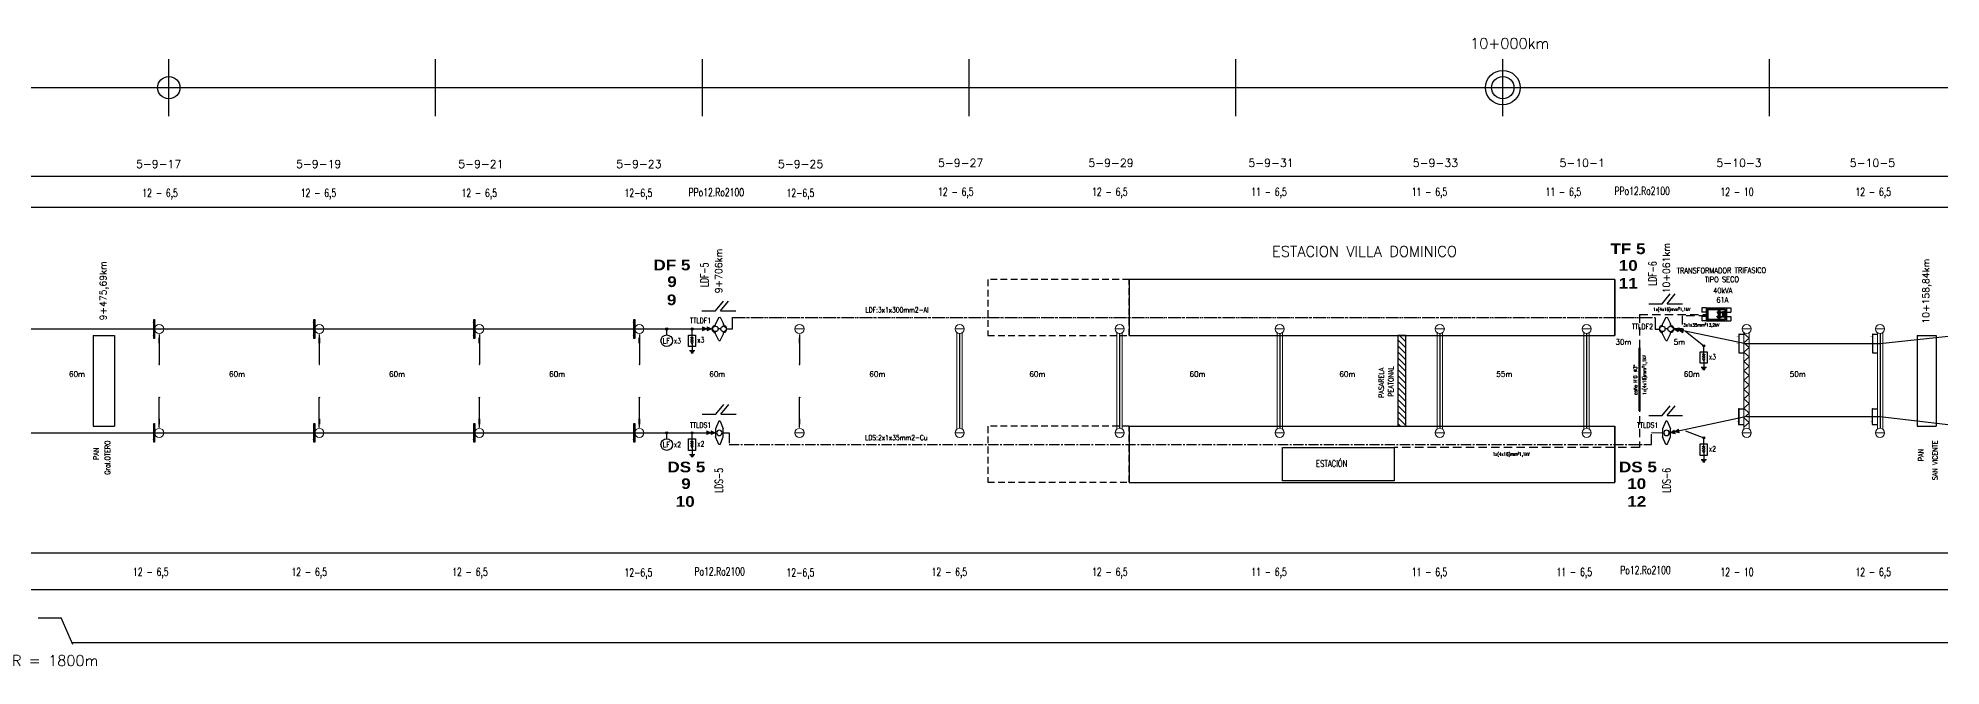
# Model space of a CAD drawing. Header units: millimetres. Extents: x 56 to 21898, y 218 to 1565.
# Drawn here: x 5519 to 6232, y 220 to 456 of the extents above; entities that cross this region are included whole.
import ezdxf
from ezdxf.enums import TextEntityAlignment as Align

# ---------------------------------------------------------------- set-up
doc = ezdxf.new("R2010")
doc.units = ezdxf.units.MM
for name, pattern in [('ACAD_ISO05W100', [33, 24, -3, 0, -3, 0, -3]), ('CENTER2', [28.575, 19.05, -3.175, 3.175, -3.175]), ('DASHED', [19.05, 12.7, -6.35]), ('HIDDEN2', [4.7625, 3.175, -1.5875])]:
    doc.linetypes.add(name, pattern=pattern)
for name, color, linetype in [('Brazos', 9, 'Continuous'), ('Cable subt 1x300', 5, 'Continuous'), ('cable subt MT 2x1x35mm2', 1, 'Continuous'), ('Cruceta Fe', 42, 'Continuous'), ('Descargadores', 30, 'Continuous'), ('ESQUEMA', 7, 'Continuous'), ('LDF', 5, 'Continuous'), ('LDS', 1, 'Continuous'), ('longitud vano', 7, 'Continuous'), ('Nº de poste', 6, 'Continuous'), ('POSTES', 8, 'Continuous'), ('progresivas', 4, 'Continuous'), ('Pórticos', 9, 'Continuous'), ('Seccionamiento', 20, 'Continuous'), ('TEXTOS', 3, 'Continuous'), ('Textos catenaria', 7, 'Continuous')]:
    doc.layers.add(name, color=color, linetype=linetype)
doc.styles.add('ROMANS', font='romans.shx', dxfattribs={"width": 0.7})
doc.styles.add('SIMPLEX', font='simplex.shx', dxfattribs={"width": 0.75})
doc.styles.add('STYLE1', font='romans.shx')
doc.styles.add('TEXTO_SELLO', font='')
doc.styles.get('TEXTO_SELLO').set_extended_font_data('Arial Black', bold=True)

# ---------------------------------------------------------------- blocks, each defined once
blk = doc.blocks.new('Poste Hormigón')
at = {"layer": 'POSTES', "lineweight": 18}
blk.add_line((1.7, 0), (-1.7, 0), dxfattribs=at)
blk.add_circle((0, 0), 1.7, dxfattribs=at)
blk = doc.blocks.new('Brazo')
at = {"layer": 'Brazos'}
for p, q in [((0, 0.2), (0, -10.98)), ((-0.3, -1.23), (0.3, -1.23)), ((-0.3, -1.43), (0.3, -1.43)), ((-0.3, -1.64), (0.3, -1.64)), ((-0.3, -1.84), (0.3, -1.84)), ((-0.3, -2.04), (0.3, -2.04)), ((-0.3, -2.25), (0.3, -2.25)), ((-0.3, -2.45), (0.3, -2.45)), ((-0.3, -2.66), (0.3, -2.66)), ((-0.3, -2.86), (0.3, -2.86))]:
    blk.add_line(p, q, dxfattribs=at)
for start, end in [(37.01986, 217.01986), (217.01986, 37.01986)]:
    blk.add_arc((0, -10.98), 0.102, start, end, dxfattribs=at)
blk = doc.blocks.new('Cruceta Fe')
at = {"layer": 'Cruceta Fe', "const_width": 0.1}
for points in [[(-0.92, 2.45), (0, 2.45)], [(-0.92, 0), (0, 0)], [(-0.92, -2.45), (0, -2.45)]]:
    blk.add_lwpolyline(points, dxfattribs=at)
at = {"layer": 'Cruceta Fe'}
blk.add_lwpolyline([(-0.35, 3.52), (0, 3.52), (0, -3.52), (-0.35, -3.52)], close=True, dxfattribs=at)
blk = doc.blocks.new('Cruceta Fe 1')
at = {"layer": 'Cruceta Fe', "const_width": 0.1}
for points in [[(-0.92, 2.45), (0, 2.45)], [(-0.92, -2.45), (0, -2.45)]]:
    blk.add_lwpolyline(points, dxfattribs=at)
at = {"layer": 'Cruceta Fe'}
blk.add_lwpolyline([(-0.35, 3.52), (0, 3.52), (0, -3.52), (-0.35, -3.52)], close=True, dxfattribs=at)
blk = doc.blocks.new('Viga V')
at = {"layer": 'Pórticos', "lineweight": 20}
for p, q in [((-1, -1.37), (-1, -37.58)), ((-1, -1.73), (-1, -37.58)), ((1, -1.37), (1, -37.58)), ((1, -1.37), (1, -37.58))]:
    blk.add_line(p, q, dxfattribs=at)
at = {"layer": 'Pórticos'}
blk.add_line((0, -1.7), (0, -37.25), dxfattribs=at)
blk = doc.blocks.new('Viga canasto')
at = {"layer": 'Pórticos', "lineweight": 20}
for p, q in [((-1, -1.37), (-1, -37.58)), ((-1, -1.73), (-1, -37.58)), ((-1, -1.73), (1, -3.48)), ((-1, -5.23), (1, -3.48)), ((-1, -5.23), (1, -6.99)), ((-1, -8.74), (1, -6.99)), ((1, -1.37), (1, -37.58)), ((1, -1.37), (1, -37.58)), ((-1, -8.74), (1, -10.49)), ((-1, -12.24), (1, -10.49)), ((-1, -12.24), (1, -13.99)), ((-1, -15.74), (1, -13.99)), ((-1, -15.74), (1, -17.49)), ((-1, -19.25), (1, -17.49)), ((-1, -19.25), (1, -21)), ((-1, -22.75), (1, -21)), ((-1, -22.75), (1, -24.5)), ((-1, -26.25), (1, -24.5)), ((-1, -26.25), (1, -28)), ((-1, -29.75), (1, -28)), ((-1, -29.75), (1, -31.51)), ((-1, -33.26), (1, -31.51)), ((-1, -33.26), (1, -35.01)), ((-1, -36.76), (1, -35.01))]:
    blk.add_line(p, q, dxfattribs=at)
blk = doc.blocks.new('Sobreportico LDS')
at = {"layer": 'Cruceta Fe'}
for p, q in [((-1.77, 0), (0, 0)), ((-1.77, -5.82), (0, -5.82))]:
    blk.add_line(p, q, dxfattribs=at)
at = {"layer": 'Cruceta Fe', "const_width": 0.1}
for points in [[(-2.68, -1.06), (-1.77, -1.06)], [(-2.68, -4.76), (-1.77, -4.76)]]:
    blk.add_lwpolyline(points, dxfattribs=at)
at = {"layer": 'Cruceta Fe'}
blk.add_lwpolyline([(-1.77, 0), (-1.9, 0), (-1.9, -5.82), (-1.77, -5.82)], close=True, dxfattribs=at)
blk = doc.blocks.new('Retención LDF')
at = {"layer": 'POSTES'}
for p, q in [((-0.17, 0.28), (-0.15, 0.36)), ((0.15, 0.7), (-0.15, 0.36)), ((0.08, -0.02), (-0.08, 0.02)), ((0.15, 0.7), (0.23, 0.68)), ((0.23, 0.68), (0.32, 0.23)), ((0.29, 0.15), (0.32, 0.23)), ((-0.32, -0.23), (-0.29, -0.15)), ((-0.23, -0.68), (-0.32, -0.23)), ((-0.23, -0.68), (-0.15, -0.7)), ((-0.15, -0.7), (0.15, -0.36)), ((0.15, -0.36), (0.17, -0.28))]:
    blk.add_line(p, q, dxfattribs=at)
for centre in [(-0.24, 0.07), (0.24, -0.07)]:
    blk.add_circle(centre, 0.168, dxfattribs=at)
for centre, start, end in [((-0.23, 0.06), 74.5054, 254.5054), ((0.23, -0.06), 254.5054, 74.5054)]:
    blk.add_arc(centre, 0.223, start, end, dxfattribs=at)
blk = doc.blocks.new('Retencion LDF')
at = {"layer": 'LDF', "lineweight": 18}
for points in [[(0.269, -0.022), (0, 0), (0.168, -0.211)], [(0.487, -0.139), (0.219, -0.116), (0.387, -0.327)]]:
    blk.add_hatch(color=256, dxfattribs=at).paths.add_polyline_path(points)
for p, q in [((0.269, -0.022), (0, 0)), ((0.168, -0.211), (0, 0)), ((0.168, -0.211), (0.269, -0.022)), ((0.487, -0.139), (0.219, -0.116)), ((0.387, -0.327), (0.219, -0.116)), ((0.387, -0.327), (0.487, -0.139))]:
    blk.add_line(p, q, dxfattribs=at)
blk = doc.blocks.new('Seccionador')
at = {"layer": 'Seccionamiento'}
for p, q in [((-5.05, 0), (0, 0)), ((0, 0), (2.99, 3.7)), ((1.89, 0), (4.88, 3.7)), ((1.89, 0), (7.65, 0))]:
    blk.add_line(p, q, dxfattribs=at)
blk = doc.blocks.new('Descargador')
at = {"color": 30}
for p, q in [((0, -3.83), (0, 0)), ((0, -3.98), (-0.53, -3.07)), ((0, -4.81), (-0.53, -3.9)), ((0, -5.63), (-0.53, -4.72)), ((0, -3.98), (0.53, -3.07)), ((0, -4.81), (0.53, -3.9)), ((0, -5.63), (0.53, -4.72))]:
    blk.add_line(p, q, dxfattribs=at)
at = {"layer": 'Descargadores', "color": 30}
for p, q in [((0, -5.63), (0, -8.06)), ((-0.99, -8.06), (0.99, -8.06)), ((-0.67, -8.48), (0.67, -8.48)), ((-0.35, -8.92), (0.35, -8.92))]:
    blk.add_line(p, q, dxfattribs=at)
blk.add_lwpolyline([(-1.31, -2.27), (1.31, -2.27), (1.31, -6.57), (-1.31, -6.57)], close=True, dxfattribs=at)
blk.add_circle((0, 0), 0.381, dxfattribs=at)
blk = doc.blocks.new('Localizador falla')
at = {"color": 30}
blk.add_line((0, -2.21), (0, 0), dxfattribs=at)
at = {"layer": 'Descargadores', "color": 30}
for centre, radius in [((0, 0), 0.381), ((0, -4.39), 2.18)]:
    blk.add_circle(centre, radius, dxfattribs=at)
at = {"layer": 'ESQUEMA', "color": 7, "style": 'ROMANS', "width": 0.9}
blk.add_text('LF', height=2, dxfattribs=at).set_placement((-1.5, -5.38))
blk = doc.blocks.new('Retención LDS')
at = {"layer": 'POSTES'}
for p, q in [((-0.24, 4.36), (-1.47, 1.47)), ((-1.47, -1.47), (-1.47, 1.47)), ((-0.24, 4.36), (0.25, 4.36)), ((0.25, 4.36), (1.48, 1.47)), ((1.48, 1.47), (1.48, -1.47)), ((-0.24, -4.38), (-1.47, -1.47)), ((-0.24, -4.38), (0.25, -4.38)), ((0.25, -4.38), (1.48, -1.47))]:
    blk.add_line(p, q, dxfattribs=at)
blk.add_circle((0, 0), 1.02, dxfattribs=at)
blk = doc.blocks.new('Retención aisladores LDS')
at = {"layer": 'LDS', "lineweight": 18}
for points in [[(13964.95, 283.62), (13966.54, 282.91), (13964.93, 282.25)], [(13966.55, 283.59), (13968.13, 282.88), (13966.53, 282.22)]]:
    blk.add_hatch(color=256, dxfattribs=at).paths.add_polyline_path(points)
for p, q in [((13964.93, 282.25), (13964.95, 283.62)), ((13964.93, 282.25), (13966.54, 282.91)), ((13964.95, 283.62), (13966.54, 282.91)), ((13966.53, 282.22), (13966.55, 283.59)), ((13966.53, 282.22), (13968.13, 282.88)), ((13966.55, 283.59), (13968.13, 282.88))]:
    blk.add_line(p, q, dxfattribs=at)
blk = doc.blocks.new('Sobreportico LDF')
at = {"layer": 'Cruceta Fe'}
for p, q in [((-1.77, 0), (0, 0)), ((-1.77, -7.03), (0, -7.03))]:
    blk.add_line(p, q, dxfattribs=at)
at = {"layer": 'Cruceta Fe', "const_width": 0.1}
for points in [[(-2.68, -1.06), (-1.77, -1.06)], [(-2.68, -3.52), (-1.77, -3.52)], [(-2.68, -5.97), (-1.77, -5.97)]]:
    blk.add_lwpolyline(points, dxfattribs=at)
at = {"layer": 'Cruceta Fe'}
blk.add_lwpolyline([(-1.77, 0), (-1.9, 0), (-1.9, -7.03), (-1.77, -7.03)], close=True, dxfattribs=at)

msp = doc.modelspace()

# ---------------------------------------------------------------- hatches: boundary and pattern name
h = msp.add_hatch()
h.set_pattern_fill('ANSI31', color=8, scale=0.5, angle=90, style=0)
h.set_pattern_definition([(135, (-184.6494, -722.5569), (-1.122532, -1.122532), [])])
h.paths.add_polyline_path([(6031.8067, 310.0418), (6031.8067, 344.0418), (6028.8067, 344.0418), (6028.8067, 310.0418)])

# ---------------------------------------------------------------- linework, layer by layer
for p, q in [((5568.1506, 426.3383), (5568.1506, 447.6025)), ((5668.1506, 426.3383), (5668.1506, 447.6025)), ((5768.1506, 426.3383), (5768.1506, 447.6025)), ((5868.1506, 426.3383), (5868.1506, 447.6025)), ((5968.1506, 426.3383), (5968.1506, 447.6025)), ((6068.1506, 426.3383), (6068.1506, 447.6025)), ((6168.1506, 426.3383), (6168.1506, 447.6025)), ((68.1506, 436.9704), (21897.5602, 436.9704)), ((68.1506, 403.8502), (21897.5602, 403.8502)), ((68.1506, 392.2176), (21897.5602, 392.2176)), ((5928.1506, 365.0418), (5928.1506, 344.0418)), ((6110.1506, 365.0418), (6110.1506, 344.0418)), ((5539.8406, 344.0418), (5547.8406, 344.0418)), ((5539.8406, 344.0418), (5539.8406, 310.0418)), ((5547.8406, 344.0418), (5547.8406, 310.0418)), ((6223.4206, 344.0418), (6230.5606, 344.0418)), ((6223.4206, 344.0418), (6223.4206, 310.0418)), ((6230.5606, 344.0418), (6230.5606, 310.0418)), ((5539.8406, 310.0418), (5547.8406, 310.0418)), ((5928.1506, 310.0418), (5928.1506, 289.0418)), ((6110.1506, 310.0418), (6110.1506, 289.0418)), ((6223.4206, 310.0418), (6230.5606, 310.0418)), ((68.1506, 262.6383), (21897.5602, 262.6383)), ((68.1506, 248.8066), (21897.5602, 248.8066)), ((5519.1438, 238.284), (5527.7972, 238.284)), ((5532.2205, 228.284), (5527.7972, 238.284)), ((5531.9306, 228.9395), (6377.6838, 228.9395))]:
    msp.add_line(p, q)
at = {"color": 4, "linetype": 'HIDDEN2'}
for p, q in [((6119.3398, 351.9443), (6119.3398, 302.0512)), ((6119.3398, 351.9443), (6144.8185, 351.9443)), ((6119.3398, 302.0512), (6027.4734, 302.0512))]:
    msp.add_line(p, q, dxfattribs=at)
at = {"color": 6, "linetype": 'HIDDEN2'}
for p, q in [((6144.8185, 351.4017), (6135.3868, 351.4017)), ((6135.3868, 351.4017), (6135.3868, 346.5185)), ((6135.3868, 346.5185), (6131.0368, 346.5185))]:
    msp.add_line(p, q, dxfattribs=at)
at = {"color": 3}
for p, q in [((6142.7566, 354.3859), (6142.7566, 352.7582)), ((6144.3844, 354.3859), (6142.7566, 354.3859)), ((6144.3844, 352.7582), (6142.7566, 352.7582)), ((6142.7566, 351.1304), (6142.7566, 349.5027)), ((6144.3844, 351.1304), (6142.7566, 351.1304)), ((6144.3844, 349.5027), (6142.7566, 349.5027)), ((6151.9806, 354.3859), (6153.6083, 354.3859)), ((6151.9806, 352.7582), (6153.6083, 352.7582)), ((6151.9806, 351.1304), (6153.6083, 351.1304)), ((6151.9806, 349.5027), (6153.6083, 349.5027)), ((6153.6083, 354.3859), (6153.6083, 352.7582)), ((6153.6083, 351.1304), (6153.6083, 349.5027)), ((6119.2048, 339.3859), (6119.2048, 315.873)), ((6119.4678, 339.3859), (6119.4678, 315.873))]:
    msp.add_line(p, q, dxfattribs=at)
at = {"color": 3, "linetype": 'HIDDEN2', "ltscale": 0.05}
for p, q in [((6144.3844, 354.3859), (6151.9806, 354.3859)), ((6144.3844, 354.3859), (6144.3844, 349.5027)), ((6144.3844, 349.5027), (6151.9806, 349.5027)), ((6151.9806, 354.3859), (6151.9806, 349.5027))]:
    msp.add_line(p, q, dxfattribs=at)
at = {"color": 11}
for p, q in [((6144.9948, 353.9926), (6144.8185, 353.9926)), ((6144.8185, 353.9926), (6144.8185, 349.8961)), ((6144.8185, 349.8961), (6144.9948, 349.8961)), ((6144.9948, 353.9926), (6144.9948, 349.8961)), ((6144.9948, 353.9248), (6151.3702, 353.9248)), ((6144.9948, 353.7484), (6151.3702, 353.7484)), ((6144.9948, 350.1402), (6151.3702, 350.1402)), ((6144.9948, 349.9639), (6151.3702, 349.9639)), ((6148.4945, 352.8938), (6148.9014, 352.8938)), ((6148.4945, 352.8938), (6148.4945, 352.5547)), ((6148.4945, 352.8721), (6148.902, 352.8721)), ((6148.4945, 352.5764), (6148.9896, 352.5764)), ((6148.4945, 352.5547), (6148.9896, 352.5547)), ((6148.4945, 351.3339), (6148.9896, 351.3339)), ((6148.4945, 350.9948), (6148.4945, 351.3339)), ((6148.4945, 351.3122), (6148.9896, 351.3122)), ((6148.4945, 351.0165), (6148.902, 351.0165)), ((6148.4945, 350.9948), (6148.9014, 350.9948)), ((6148.9896, 350.3166), (6148.9896, 353.5721)), ((6148.9896, 353.5721), (6149.1388, 353.5721)), ((6148.9896, 350.3166), (6149.1388, 350.3166)), ((6149.1388, 350.3166), (6149.1388, 353.5721)), ((6149.1388, 353.0702), (6149.4779, 353.0702)), ((6149.1388, 350.8185), (6149.4779, 350.8185)), ((6149.4779, 350.3166), (6149.4779, 353.5721)), ((6149.6271, 353.5721), (6149.4779, 353.5721)), ((6149.6271, 350.3166), (6149.4779, 350.3166)), ((6149.6271, 350.3166), (6149.6271, 353.5721)), ((6149.6271, 352.5764), (6150.1222, 352.5764)), ((6149.6271, 352.5547), (6150.1222, 352.5547)), ((6149.6271, 351.3339), (6150.1222, 351.3339)), ((6149.6271, 351.3122), (6150.1222, 351.3122)), ((6149.7147, 352.8721), (6150.1222, 352.8721)), ((6149.7147, 351.0165), (6150.1222, 351.0165)), ((6149.7153, 352.8938), (6150.1222, 352.8938)), ((6149.7153, 350.9948), (6150.1222, 350.9948)), ((6150.1222, 352.8938), (6150.1222, 352.5547)), ((6150.1222, 350.9948), (6150.1222, 351.3339)), ((6150.4885, 352.9698), (6150.4885, 350.9188)), ((6151.2345, 352.9698), (6150.4885, 352.9698)), ((6151.2345, 350.9188), (6150.4885, 350.9188)), ((6151.2345, 352.9698), (6151.2345, 350.9188)), ((6151.3702, 353.9926), (6151.3702, 349.8961)), ((6151.3702, 353.9926), (6151.5465, 353.9926)), ((6151.3702, 349.8961), (6151.5465, 349.8961)), ((6151.5465, 353.9926), (6151.5465, 349.8961))]:
    msp.add_line(p, q, dxfattribs=at)
at = {"linetype": 'DASHED', "ltscale": 0.2}
for points in [[(5875.1506, 344.0418), (5928.1506, 344.0418), (5928.1506, 365.0418), (5875.1506, 365.0418)], [(5875.1506, 289.0418), (5928.1506, 289.0418), (5928.1506, 310.0418), (5875.1506, 310.0418)]]:
    msp.add_lwpolyline(points, close=True, dxfattribs=at)
for points in [[(5928.1506, 344.0418), (6110.1506, 344.0418), (6110.1506, 365.0418), (5928.1506, 365.0418)], [(6031.8067, 310.0418), (6031.8067, 344.0418), (6028.8067, 344.0418), (6028.8067, 310.0418)], [(5928.1506, 288.9057), (6110.1506, 288.9057), (6110.1506, 309.9057), (5928.1506, 309.9057)], [(5985.5881, 302.084), (6027.4734, 302.084), (6027.4734, 289.6015), (5985.5881, 289.6015)]]:
    msp.add_lwpolyline(points, close=True)
at = {"color": 5}
msp.add_lwpolyline([(6151.0989, 352.5547), (6150.6919, 352.5547), (6150.6919, 351.3339), (6151.0989, 351.3339)], close=True, dxfattribs=at)
for centre, radius in [((6068.1506, 436.9704), 6.4757), ((5568.1506, 436.9704), 4.1956), ((6068.1506, 436.9704), 4.1956)]:
    msp.add_circle(centre, radius)
at = {"color": 11}
for centre, start, end in [((6149.3083, 352.8938), 141.5667937, 218.4332063), ((6149.3083, 351.9443), 141.5667937, 218.4332063), ((6149.3083, 350.9948), 141.5667937, 218.4332063), ((6149.3083, 352.8938), 65.3756816, 114.6243184), ((6149.3083, 350.9948), 245.3756816, 294.6243184), ((6149.3083, 352.8938), 321.5667937, 38.4332063), ((6149.3083, 351.9443), 321.5667937, 38.4332063), ((6149.3083, 350.9948), 321.5667937, 38.4332063)]:
    msp.add_arc(centre, 0.4069, start, end, dxfattribs=at)
at = {"layer": 'Cable subt 1x300', "linetype": 'ACAD_ISO05W100', "ltscale": 0.2}
for p, q in [((5779.4801, 346.5185), (5779.4801, 350.853)), ((5779.4801, 350.853), (6125.229, 350.853)), ((6125.229, 350.853), (6125.229, 346.4169)), ((5777.3822, 346.5185), (5779.4801, 346.5185)), ((6125.229, 346.4169), (6126.6989, 346.4697))]:
    msp.add_line(p, q, dxfattribs=at)
at = {"layer": 'cable subt MT 2x1x35mm2', "linetype": 'CENTER2', "ltscale": 0.2}
for p, q in [((5776.0532, 307.5596), (5778.1511, 307.5596)), ((5778.1511, 307.5596), (5778.1511, 303.2251)), ((6123.9, 303.2251), (6123.9, 307.6611)), ((6123.9, 307.6611), (6128.0695, 307.6083)), ((5778.1511, 303.2251), (6123.9, 303.2251))]:
    msp.add_line(p, q, dxfattribs=at)
at = {"layer": 'Descargadores', "color": 30}
for p, q in [((6136.653, 345.7478), (6143.4925, 340.205)), ((6136.653, 308.3659), (6143.4925, 305.683))]:
    msp.add_line(p, q, dxfattribs=at)
at = {"layer": 'LDF'}
msp.add_line((3955.0822, 346.5185), (5771.719, 346.5185), dxfattribs=at)
msp.add_lwpolyline([(6261.9347, 346.5185), (6209.5111, 340.9304), (6159.2589, 340.9304), (6132.329, 346.5352)], dxfattribs=at)
at = {"layer": 'LDS'}
for p, q in [((3953.7596, 307.565), (5773.0326, 307.565)), ((6159.5772, 313.7277), (6131.0171, 307.565)), ((6159.5772, 313.7277), (6209.5506, 313.7277)), ((6209.5506, 313.7277), (6261.9347, 307.565))]:
    msp.add_line(p, q, dxfattribs=at)

# ---------------------------------------------------------------- block references
at = {"layer": 'Brazos'}
for p in [(5564.5504, 344.2785), (5624.5504, 344.2785), (5684.5504, 344.2785), (5744.5504, 344.2785), (5804.5504, 344.2785)]:
    msp.add_blockref('Brazo', p, dxfattribs=at)
at = {"layer": 'Brazos', "xscale": -1, "rotation": 180}
for p in [(5564.5504, 309.805), (5624.5504, 309.805), (5684.5504, 309.805), (5744.5504, 309.805), (5804.5504, 309.805)]:
    msp.add_blockref('Brazo', p, dxfattribs=at)
at = {"layer": 'Cruceta Fe'}
for name, p in [('Cruceta Fe', (5562.8506, 346.5185)), ('Cruceta Fe', (5622.8506, 346.5185)), ('Cruceta Fe', (5682.8506, 346.5185)), ('Cruceta Fe', (5742.8506, 346.5185)), ('Sobreportico LDF', (6158.5506, 344.5935)), ('Sobreportico LDF', (6208.6175, 344.5935)), ('Sobreportico LDS', (6158.4666, 316.5736)), ('Sobreportico LDS', (6208.5506, 316.5736)), ('Cruceta Fe 1', (5562.8506, 307.565)), ('Cruceta Fe 1', (5622.8506, 307.565)), ('Cruceta Fe 1', (5682.8506, 307.565)), ('Cruceta Fe 1', (5742.8506, 307.565))]:
    msp.add_blockref(name, p, dxfattribs=at)
at = {"layer": 'Descargadores', "color": 30}
for name, p in [('Localizador falla', (5754.7774, 346.4945)), ('Descargador', (5764.3146, 346.4945)), ('Descargador', (6143.4925, 340.205)), ('Localizador falla', (5754.7774, 307.565)), ('Descargador', (5764.3146, 307.565)), ('Descargador', (6143.4925, 305.683))]:
    msp.add_blockref(name, p, dxfattribs=at)
at = {"layer": 'LDF', "lineweight": 25}
for p, xscale, yscale, zscale, rotation in [((5771.7272, 346.5185), -7.149999999999829, 7.149999999999636, 7.15, 331.052245239645), ((6132.329, 346.5352), 7.149999999999388, 7.149999999999388, 7.149999999999388, 16.28867265473693)]:
    msp.add_blockref('Retencion LDF', p, dxfattribs=dict(at, xscale=xscale, yscale=yscale, zscale=zscale, rotation=rotation))
at = {"layer": 'LDS'}
msp.add_blockref('Retención aisladores LDS', (-8195.0974, 24.6987), dxfattribs=at)
at = {"layer": 'LDS', "xscale": -1}
for p in [(5774.5137, 307.565), (6129.5506, 307.565)]:
    msp.add_blockref('Retención LDS', p, dxfattribs=at)
at = {"layer": 'LDS', "xscale": -1, "rotation": 11.27443112115973}
msp.add_blockref('Retención aisladores LDS', (19884.8959, 2761.0313), dxfattribs=at)
at = {"layer": 'POSTES', "lineweight": 35, "xscale": 6.077499999999612, "yscale": 6.077499999999612, "zscale": 6.077499999999612, "rotation": 15.49462485252056}
for p in [(5774.5506, 346.5185), (6129.5296, 346.5185)]:
    msp.add_blockref('Retención LDF', p, dxfattribs=at)
at = {"layer": 'POSTES'}
for p in [(5564.5506, 346.5185), (5624.5506, 346.5185), (5684.5506, 346.5185), (5744.5506, 346.5185), (5804.5506, 346.5185), (5864.5506, 346.5185), (5924.5506, 346.5185), (5984.5506, 346.5185), (6044.5506, 346.5185), (6099.5506, 346.5185), (6159.5506, 346.5185), (6209.5506, 346.5185)]:
    msp.add_blockref('Poste Hormigón', p, dxfattribs=at)
at = {"layer": 'POSTES', "xscale": -1, "rotation": 180}
for p in [(5564.5506, 307.565), (5624.5506, 307.565), (5684.5506, 307.565), (5744.5506, 307.565), (5804.5506, 307.565), (5864.5506, 307.565), (5924.5506, 307.565), (5984.5506, 307.565), (6044.5506, 307.565), (6099.5506, 307.565), (6159.5506, 307.565), (6209.5506, 307.565)]:
    msp.add_blockref('Poste Hormigón', p, dxfattribs=at)
at = {"layer": 'Pórticos'}
for name, p in [('Viga V', (5864.5506, 346.5185)), ('Viga V', (5924.5506, 346.5185)), ('Viga V', (5984.5506, 346.5185)), ('Viga V', (6044.5506, 346.5185)), ('Viga V', (6099.5506, 346.5185)), ('Viga canasto', (6159.5506, 346.5185)), ('Viga V', (6209.5506, 346.5185))]:
    msp.add_blockref(name, p, dxfattribs=at)
at = {"layer": 'Seccionamiento'}
for p in [(5773.0484, 353.2772), (6127.9157, 355.9528), (5773.1575, 314.5232), (6127.9157, 314.0192)]:
    msp.add_blockref('Seccionador', p, dxfattribs=at)

# ---------------------------------------------------------------- texts
at = {"linetype": 'Continuous', "style": 'TEXTO_SELLO'}
for s, p in [('TF 5', (6108.5066, 374.562)), ('DF 5', (5749.8024, 368.4807)), ('10', (6111.6002, 368.3089)), ('9', (5754.9782, 362.2277)), ('11', (6111.6153, 361.6331)), ('9', (5754.8476, 355.4309)), ('DS 5', (5755.0393, 292.7718)), ('DS 5', (6111.7017, 292.7718)), ('9', (5760.215, 286.5187)), ('10', (6114.7953, 286.5187)), ('10', (5758.1479, 279.8429)), ('12', (6114.8104, 279.8429))]:
    msp.add_text(s, height=4, dxfattribs=at).set_placement(p)
at = {"insert": (5998.1449, 297.3003), "char_height": 2.5, "attachment_point": 1, "style": 'SIMPLEX'}
msp.add_mtext_dynamic_manual_height_columns('ESTACIÓN', width=28.734415, gutter_width=12.5, heights=[0], dxfattribs=at)
at = {"layer": 'ESQUEMA', "color": 7, "style": 'ROMANS', "width": 0.7}
for s, p in [('TTLDF1', (5767.4736, 349.6331)), ('x3', (5758.8097, 342.1161)), ('x3', (5767.5454, 342.4112)), ('TTLDF2', (6120.5064, 347.3973)), ('x3', (6146.7233, 336.1218)), ('TTLDS1', (5767.4736, 310.4793)), ('TTLDS1', (6122.4526, 310.4793)), ('x2', (5758.8097, 303.1866)), ('x2', (5767.5454, 303.4818)), ('x2', (6146.7233, 301.5997))]:
    msp.add_text(s, height=2, dxfattribs=at).set_placement(p, align=Align.MIDDLE)
at = {"layer": 'longitud vano', "linetype": 'Continuous', "style": 'STYLE1'}
for s, p in [('30m', (6110.3784, 340.6378)), ('5m', (6132.2236, 340.6378)), ('60m', (5530.7151, 328.6021)), ('60m', (5590.7151, 328.6021)), ('60m', (5650.7151, 328.6021)), ('60m', (5710.7151, 328.6021)), ('60m', (5770.7151, 328.6021)), ('60m', (5830.7151, 328.6021)), ('60m', (5890.7151, 328.6021)), ('60m', (5950.7151, 328.6021)), ('60m', (6006.9051, 328.6021)), ('55m', (6065.7151, 328.6021)), ('60m', (6135.9964, 328.6021)), ('50m', (6175.7151, 328.6021))]:
    msp.add_text(s, height=2, dxfattribs=at).set_placement(p)
at = {"layer": 'Nº de poste', "linetype": 'Continuous', "style": 'STYLE1'}
for s, p in [('5-9-17', (5555.8522, 406.8389)), ('5-9-19', (5615.8522, 406.8389)), ('5-9-21', (5676.6337, 406.8389)), ('5-9-23', (5735.8522, 406.8389)), ('5-9-25', (5796.4697, 406.8389)), ('5-9-27', (5856.4615, 407.2599)), ('5-9-29', (5912.8046, 407.2599)), ('5-9-31', (5972.8046, 407.2599)), ('5-9-33', (6034.42, 407.2599)), ('5-10-1', (6089.42, 407.2599)), ('5-10-3', (6148.2255, 407.2599)), ('5-10-5', (6198.2255, 407.2599))]:
    msp.add_text(s, height=3, dxfattribs=at).set_placement(p)
at = {"layer": 'progresivas', "linetype": 'Continuous', "style": 'STYLE1'}
msp.add_text('10+000km', height=4, dxfattribs=at).set_placement((6055.8989, 451.5643))
for s, p in [('10+061km', (6130.711, 359.8707)), ('9+475,69km', (5544.8086, 349.7064)), ('9+706km', (5775.5105, 359.8707)), ('10+158,84km', (6228.0217, 348.4881))]:
    msp.add_text(s, height=2.55, rotation=90, dxfattribs=at).set_placement(p)
at = {"layer": 'TEXTOS', "linetype": 'Continuous', "style": 'STYLE1', "width": 0.7}
for s, height, p in [('12 - 6,5', 3, (5856.4822, 396.4193)), ('12 - 6,5', 3, (5914.2109, 396.4193)), ('11 - 6,5', 3, (5973.8819, 396.4193)), ('11 - 6,5', 3, (6034.0265, 396.4193)), ('11 - 6,5', 3, (6084.2003, 396.4193)), ('PPo12.Ro2100', 3, (6110.008, 396.7498)), ('12 - 10', 3, (6149.7276, 396.4193)), ('12 - 6,5', 3, (6200.3454, 396.4193)), ('12 - 6,5', 3, (5558.2074, 395.9983)), ('12 - 6,5', 3, (5617.5881, 395.9983)), ('12 - 6,5', 3, (5677.8539, 395.9983)), ('12-6,5', 3, (5738.9534, 395.9983)), ('PPo12.Ro2100', 3, (5762.9816, 396.2371)), ('12-6,5', 3, (5799.6864, 395.9983)), ('LDF:3x1x300mm2-Al', 1.944, (5829.2334, 352.6802)), ('LDS:2x1x35mm2-Cu', 1.944, (5829.1504, 304.8079)), ('12 - 6,5', 3, (5554.7323, 253.9309)), ('12 - 6,5', 3, (5614.113, 253.9309)), ('12 - 6,5', 3, (5674.3788, 253.9309)), ('Po12.Ro2100', 3, (5765.1712, 254.1148)), ('12 - 6,5', 3, (5854.0664, 253.9309)), ('12 - 6,5', 3, (5914.2109, 253.9309)), ('11 - 6,5', 3, (5973.8819, 253.9309)), ('11 - 6,5', 3, (6034.0265, 253.9076)), ('11 - 6,5', 3, (6088.3039, 253.9076)), ('Po12.Ro2100', 3, (6112.1977, 254.6274)), ('12 - 10', 3, (6149.7276, 253.9076)), ('12 - 6,5', 3, (6200.3454, 253.9076)), ('12-6,5', 3, (5738.9534, 253.7127)), ('12-6,5', 3, (5799.6864, 253.7127))]:
    msp.add_text(s, height=height, dxfattribs=at).set_placement(p)
at = {"layer": 'TEXTOS', "color": 6, "linetype": 'Continuous', "style": 'STYLE1', "width": 0.7}
for s, p in [('LDF-5', (5770.4113, 362.1968)), ('LDF-6', (6125.7667, 362.6786)), ('LDS-5', (5775.8724, 285.0411)), ('LDS-6', (6131.0242, 285.0411))]:
    msp.add_text(s, height=3, rotation=90, dxfattribs=at).set_placement(p)
at = {"layer": 'TEXTOS', "linetype": 'Continuous', "style": 'STYLE1'}
for s, p in [('ESTACION VILLA DOMINICO', (5981.7122, 373.5694)), ('R = 1800m', (5509.34, 220.1911))]:
    msp.add_text(s, height=4, dxfattribs=at).set_placement(p)
at = {"layer": 'TEXTOS', "linetype": 'Continuous', "style": 'STYLE1', "width": 0.9}
for s, p in [('PASARELA', (6023.583, 320.6303)), ('PEATONAL', (6027.1995, 321.0905)), ('PAN', (5541.8771, 297.4335)), ('Gral.OTERO', (5546.1494, 291.8546)), ('PAN', (6225.8423, 296.936)), ('SAN VICENTE', (6231.1246, 289.7954))]:
    msp.add_text(s, height=1.944, rotation=90, dxfattribs=at).set_placement(p)
at = {"layer": 'Textos catenaria', "style": 'SIMPLEX', "width": 0.8}
for s, height, p in [('TRANSFORMADOR TRIFASICO', 2.034689, (6133.3633, 367.329)), ('TIPO SECO', 2.03469, (6143.8981, 364.027)), ('40kVA', 2.03469, (6147.0382, 359.8992)), ('61A', 2.03469, (6148.2554, 356.3738))]:
    msp.add_text(s, height=height, rotation=0.3193416, dxfattribs=at).set_placement(p)
at = {"layer": 'Textos catenaria', "color": 4, "style": 'SIMPLEX', "width": 0.8}
for p in [(6124.5232, 353.259), (6064.3687, 298.9882)]:
    msp.add_text('1x(4x16)mm²1,1kV', height=1.220813, dxfattribs=at).set_placement(p)
at = {"layer": 'Textos catenaria', "color": 11, "style": 'SIMPLEX', "width": 0.7}
for s, p in [('TRAFO SECO', (6149.4461, 351.0481)), ('TAB-BT', (6151.0069, 351.4158))]:
    msp.add_text(s, height=0.27129, rotation=90, dxfattribs=at).set_placement(p)
at = {"layer": 'Textos catenaria', "color": 6, "style": 'SIMPLEX', "width": 0.8}
msp.add_text('3x1x35mm²13,2kV', height=1.220813, dxfattribs=at).set_placement((6135.7733, 347.3874))
at = {"layer": 'Textos catenaria', "color": 4, "style": 'SIMPLEX', "width": 0.8}
msp.add_text('1x(4x16)mm²1,1kV', height=1.315041, rotation=90.3193416, dxfattribs=at).set_placement((6121.9138, 321.8003))
at = {"layer": 'Textos catenaria', "color": 3, "style": 'SIMPLEX', "width": 0.8}
msp.add_text('caño HºGº Ø3"', height=1.315041, rotation=90.3193416, dxfattribs=at).set_placement((6118.5469, 321.8003))

doc.saveas('drawing.dxf')
